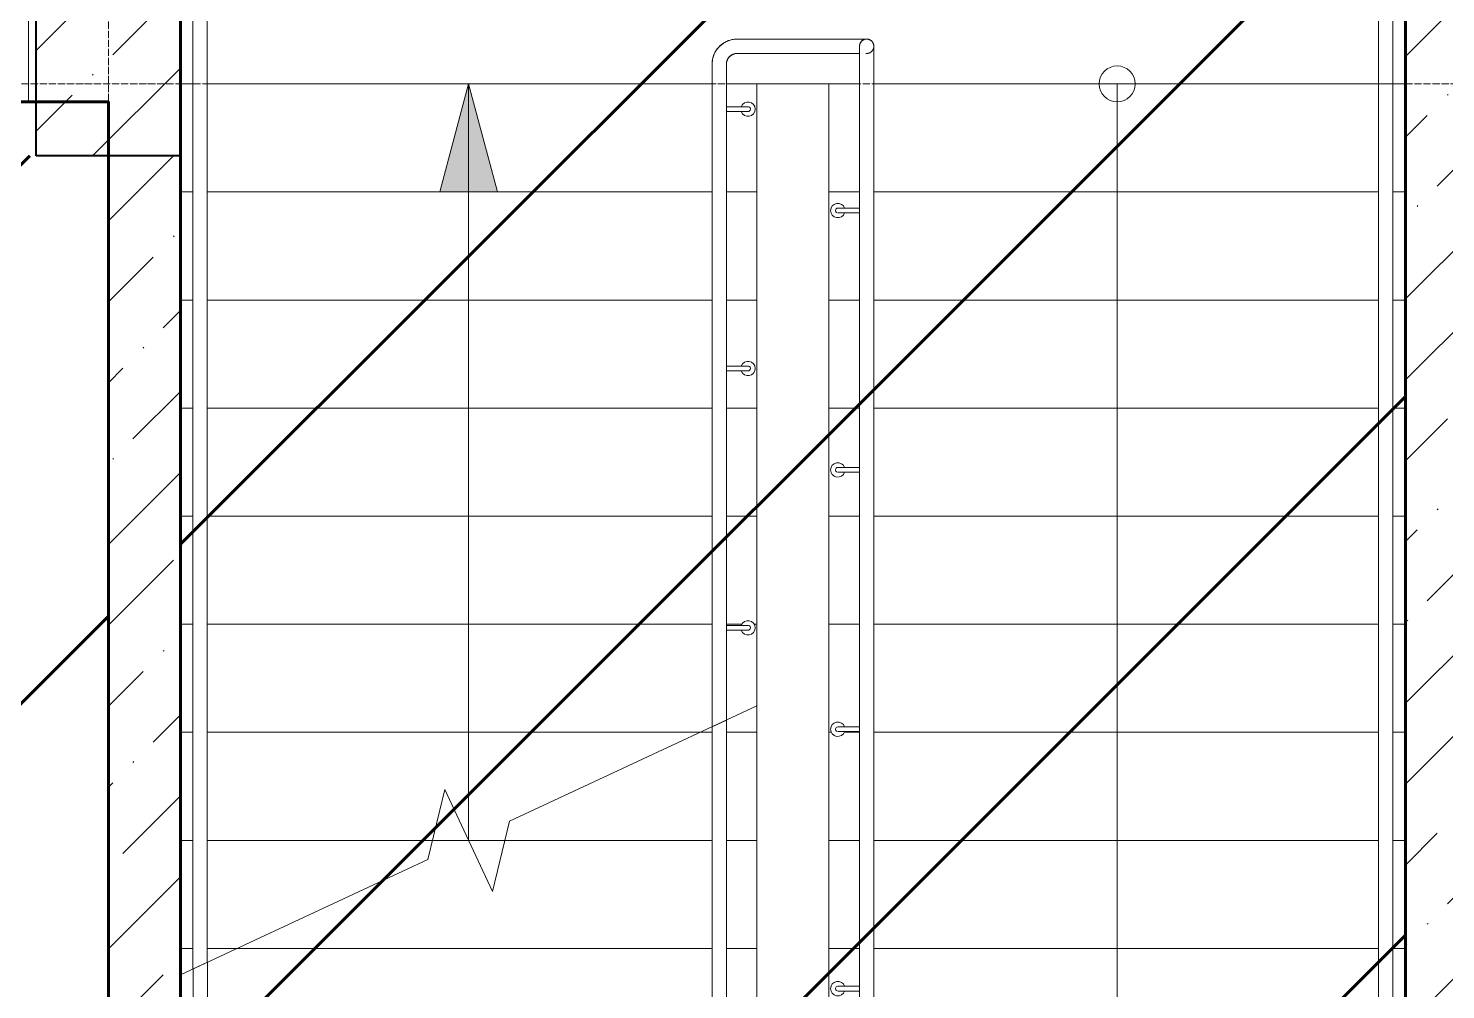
# Model space of a CAD drawing. Header units: millimetres. Extents: x -56773 to 323062, y -262288 to 76460.
# Drawn here: x 8587 to 12521, y -243423 to -240754 of the extents above; entities that cross this region are included whole.
import ezdxf

# ---------------------------------------------------------------- set-up
doc = ezdxf.new("R2010")
doc.units = ezdxf.units.MM
doc.linetypes.add('ADSK_Линия сетки', pattern=[25, 20, -2.5, 0, -2.5])
for name, color, linetype, lineweight in [('1.1) Шлифовка потолка', 5, 'Continuous', 60), ('3.1 Штукатурка внешн стен', 5, 'Continuous', 60), ('Лестницы', 7, 'Continuous', 9), ('Несущие колонны', 7, 'Continuous', 18), ('Ограждение', 7, 'Continuous', 9), ('Оси', 7, 'Continuous', 9), ('Стены внутренние', 7, 'Continuous', 18), ('Стены наружные', 7, 'Continuous', 18), ('Стены несущие', 7, 'Continuous', 30), ('Стены штриховка', 7, 'Continuous', 9), ('Стрелки вверх', 7, 'Continuous', 18)]:
    doc.layers.add(name, color=color, linetype=linetype, lineweight=lineweight)
pattern_1 = [(45, (9.36, -250313.7), (84.1895, 308.696), [396.875, -79.375, 3.353, -76.022])]

# ---------------------------------------------------------------- blocks, each defined once
blk = doc.blocks.new('ADSK_КолоннаЖБ_Прямоугольная - 400x400 мм-1807143-Маркировочный 5-й')
at = {"layer": 'Несущие колонны', "lineweight": 40}
for p, q in [((-200, 200), (200, 200)), ((-200, -200), (-200, 200)), ((200, 200), (200, -200)), ((200, -200), (-200, -200))]:
    blk.add_line(p, q, dxfattribs=at)
blk = doc.blocks.new('Ограждение - D40 доп поручень 700-3269548-Маркировочный 5-й')
at = {"layer": 'Ограждение'}
for p, q in [((-26.7, 6.7), (-60, 6.7)), ((-60, -6.7), (-26.7, -6.7)), ((-26.7, -6.7), (-20, -6.7))]:
    blk.add_line(p, q, dxfattribs=at)
at = {"layer": 'Ограждение', "flags": 128}
for points in [[(0, 6.7), (0, 6.7), (-0.1, 6.7), (-0.2, 6.7), (-0.3, 6.7), (-0.5, 6.7), (-0.8, 6.7), (-1, 6.7), (-1.4, 6.7), (-1.7, 6.7), (-2.1, 6.7), (-2.5, 6.7), (-3, 6.7), (-3.5, 6.7), (-4.1, 6.7), (-4.7, 6.7), (-5.3, 6.7), (-5.9, 6.7), (-6.6, 6.7), (-7.3, 6.7), (-8.1, 6.7), (-8.9, 6.7), (-9.7, 6.7), (-10.5, 6.7), (-11.4, 6.7), (-12.3, 6.7), (-13.2, 6.7), (-14.1, 6.7), (-15, 6.7), (-16, 6.7), (-17, 6.7), (-18, 6.7), (-19, 6.7), (-20, 6.7), (-21.1, 6.7), (-22.1, 6.7), (-23.2, 6.7), (-24.2, 6.7), (-25.3, 6.7), (-26.4, 6.7), (-26.7, 6.7)], [(-26.7, -6.7), (-25.6, -6.7), (-24.5, -6.7), (-23.5, -6.7), (-22.4, -6.7), (-21.4, -6.7), (-20.3, -6.7), (-19.3, -6.7), (-18.3, -6.7), (-17.3, -6.7), (-16.3, -6.7), (-15.3, -6.7), (-14.4, -6.7), (-13.4, -6.7), (-12.5, -6.7), (-11.6, -6.7), (-10.7, -6.7), (-9.9, -6.7), (-9.1, -6.7), (-8.3, -6.7), (-7.5, -6.7), (-6.8, -6.7), (-6.1, -6.7), (-5.5, -6.7), (-4.8, -6.7), (-4.2, -6.7), (-3.7, -6.7), (-3.1, -6.7), (-2.7, -6.7), (-2.2, -6.7), (-1.8, -6.7), (-1.4, -6.7), (-1.1, -6.7), (-0.8, -6.7), (-0.6, -6.7), (-0.4, -6.7), (-0.2, -6.7), (-0.1, -6.7), (0, -6.7), (0, -6.7)]]:
    blk.add_lwpolyline(points, dxfattribs=at)
at = {"layer": 'Ограждение'}
for radius, start, end in [(20, 360, 160.3657), (6.67, 90, 105), (6.67, 285, 90), (20, 199.6343, 360)]:
    blk.add_arc((0, 0), radius, start, end, dxfattribs=at)
blk = doc.blocks.new('Ограждение - D40 доп поручень 700-3269550-Маркировочный 5-й')
at = {"layer": 'Ограждение'}
for p, q in [((-26.7, 6.7), (-60, 6.7)), ((-60, -6.7), (-26.7, -6.7)), ((-26.7, -6.7), (-20, -6.7))]:
    blk.add_line(p, q, dxfattribs=at)
at = {"layer": 'Ограждение', "flags": 128}
for points in [[(0, 6.7), (0, 6.7), (-0.1, 6.7), (-0.2, 6.7), (-0.3, 6.7), (-0.5, 6.7), (-0.8, 6.7), (-1, 6.7), (-1.4, 6.7), (-1.7, 6.7), (-2.1, 6.7), (-2.5, 6.7), (-3, 6.7), (-3.5, 6.7), (-4.1, 6.7), (-4.7, 6.7), (-5.3, 6.7), (-5.9, 6.7), (-6.6, 6.7), (-7.3, 6.7), (-8.1, 6.7), (-8.9, 6.7), (-9.7, 6.7), (-10.5, 6.7), (-11.4, 6.7), (-12.3, 6.7), (-13.2, 6.7), (-14.1, 6.7), (-15, 6.7), (-16, 6.7), (-17, 6.7), (-18, 6.7), (-19, 6.7), (-20, 6.7), (-21.1, 6.7), (-22.1, 6.7), (-23.2, 6.7), (-24.2, 6.7), (-25.3, 6.7), (-26.4, 6.7), (-26.7, 6.7)], [(-26.7, -6.7), (-25.6, -6.7), (-24.5, -6.7), (-23.5, -6.7), (-22.4, -6.7), (-21.4, -6.7), (-20.3, -6.7), (-19.3, -6.7), (-18.3, -6.7), (-17.3, -6.7), (-16.3, -6.7), (-15.3, -6.7), (-14.4, -6.7), (-13.4, -6.7), (-12.5, -6.7), (-11.6, -6.7), (-10.7, -6.7), (-9.9, -6.7), (-9.1, -6.7), (-8.3, -6.7), (-7.5, -6.7), (-6.8, -6.7), (-6.1, -6.7), (-5.5, -6.7), (-4.8, -6.7), (-4.2, -6.7), (-3.7, -6.7), (-3.1, -6.7), (-2.7, -6.7), (-2.2, -6.7), (-1.8, -6.7), (-1.4, -6.7), (-1.1, -6.7), (-0.8, -6.7), (-0.6, -6.7), (-0.4, -6.7), (-0.2, -6.7), (-0.1, -6.7), (0, -6.7), (0, -6.7)]]:
    blk.add_lwpolyline(points, dxfattribs=at)
at = {"layer": 'Ограждение'}
for radius, start, end in [(20, 360, 160.3657), (6.67, 90, 105), (6.67, 285, 90), (20, 199.6343, 360)]:
    blk.add_arc((0, 0), radius, start, end, dxfattribs=at)
blk = doc.blocks.new('Ограждение - D40 доп поручень 700-3269552-Маркировочный 5-й')
at = {"layer": 'Ограждение'}
for p, q in [((-26.7, 6.7), (-60, 6.7)), ((-60, -6.7), (-26.7, -6.7)), ((-26.7, -6.7), (-20, -6.7))]:
    blk.add_line(p, q, dxfattribs=at)
at = {"layer": 'Ограждение', "flags": 128}
for points in [[(0, 6.7), (0, 6.7), (-0.1, 6.7), (-0.2, 6.7), (-0.3, 6.7), (-0.5, 6.7), (-0.8, 6.7), (-1, 6.7), (-1.4, 6.7), (-1.7, 6.7), (-2.1, 6.7), (-2.5, 6.7), (-3, 6.7), (-3.5, 6.7), (-4.1, 6.7), (-4.7, 6.7), (-5.3, 6.7), (-5.9, 6.7), (-6.6, 6.7), (-7.3, 6.7), (-8.1, 6.7), (-8.9, 6.7), (-9.7, 6.7), (-10.5, 6.7), (-11.4, 6.7), (-12.3, 6.7), (-13.2, 6.7), (-14.1, 6.7), (-15, 6.7), (-16, 6.7), (-17, 6.7), (-18, 6.7), (-19, 6.7), (-20, 6.7), (-21.1, 6.7), (-22.1, 6.7), (-23.2, 6.7), (-24.2, 6.7), (-25.3, 6.7), (-26.4, 6.7), (-26.7, 6.7)], [(-26.7, -6.7), (-25.6, -6.7), (-24.5, -6.7), (-23.5, -6.7), (-22.4, -6.7), (-21.4, -6.7), (-20.3, -6.7), (-19.3, -6.7), (-18.3, -6.7), (-17.3, -6.7), (-16.3, -6.7), (-15.3, -6.7), (-14.4, -6.7), (-13.4, -6.7), (-12.5, -6.7), (-11.6, -6.7), (-10.7, -6.7), (-9.9, -6.7), (-9.1, -6.7), (-8.3, -6.7), (-7.5, -6.7), (-6.8, -6.7), (-6.1, -6.7), (-5.5, -6.7), (-4.8, -6.7), (-4.2, -6.7), (-3.7, -6.7), (-3.1, -6.7), (-2.7, -6.7), (-2.2, -6.7), (-1.8, -6.7), (-1.4, -6.7), (-1.1, -6.7), (-0.8, -6.7), (-0.6, -6.7), (-0.4, -6.7), (-0.2, -6.7), (-0.1, -6.7), (0, -6.7), (0, -6.7)]]:
    blk.add_lwpolyline(points, dxfattribs=at)
at = {"layer": 'Ограждение'}
for radius, start, end in [(20, 360, 160.3657), (6.67, 90, 105), (6.67, 285, 90), (20, 199.6343, 360)]:
    blk.add_arc((0, 0), radius, start, end, dxfattribs=at)
blk = doc.blocks.new('Ограждение - D40 доп поручень 700-3270650-Маркировочный 5-й')
at = {"layer": 'Ограждение'}
for p, q in [((-26.7, 6.7), (-60, 6.7)), ((-60, -6.7), (-26.7, -6.7)), ((-26.7, -6.7), (-20, -6.7))]:
    blk.add_line(p, q, dxfattribs=at)
at = {"layer": 'Ограждение', "flags": 128}
for points in [[(0, 6.7), (0, 6.7), (-0.1, 6.7), (-0.2, 6.7), (-0.3, 6.7), (-0.5, 6.7), (-0.8, 6.7), (-1, 6.7), (-1.4, 6.7), (-1.7, 6.7), (-2.1, 6.7), (-2.5, 6.7), (-3, 6.7), (-3.5, 6.7), (-4.1, 6.7), (-4.7, 6.7), (-5.3, 6.7), (-5.9, 6.7), (-6.6, 6.7), (-7.3, 6.7), (-8.1, 6.7), (-8.9, 6.7), (-9.7, 6.7), (-10.5, 6.7), (-11.4, 6.7), (-12.3, 6.7), (-13.2, 6.7), (-14.1, 6.7), (-15, 6.7), (-16, 6.7), (-17, 6.7), (-18, 6.7), (-19, 6.7), (-20, 6.7), (-21.1, 6.7), (-22.1, 6.7), (-23.2, 6.7), (-24.2, 6.7), (-25.3, 6.7), (-26.4, 6.7), (-26.7, 6.7)], [(-26.7, -6.7), (-25.6, -6.7), (-24.5, -6.7), (-23.5, -6.7), (-22.4, -6.7), (-21.4, -6.7), (-20.3, -6.7), (-19.3, -6.7), (-18.3, -6.7), (-17.3, -6.7), (-16.3, -6.7), (-15.3, -6.7), (-14.4, -6.7), (-13.4, -6.7), (-12.5, -6.7), (-11.6, -6.7), (-10.7, -6.7), (-9.9, -6.7), (-9.1, -6.7), (-8.3, -6.7), (-7.5, -6.7), (-6.8, -6.7), (-6.1, -6.7), (-5.5, -6.7), (-4.8, -6.7), (-4.2, -6.7), (-3.7, -6.7), (-3.1, -6.7), (-2.7, -6.7), (-2.2, -6.7), (-1.8, -6.7), (-1.4, -6.7), (-1.1, -6.7), (-0.8, -6.7), (-0.6, -6.7), (-0.4, -6.7), (-0.2, -6.7), (-0.1, -6.7), (0, -6.7), (0, -6.7)]]:
    blk.add_lwpolyline(points, dxfattribs=at)
at = {"layer": 'Ограждение'}
for radius, start, end in [(20, 360, 160.3657), (6.67, 90, 105), (6.67, 285, 90), (20, 199.6343, 360)]:
    blk.add_arc((0, 0), radius, start, end, dxfattribs=at)
blk = doc.blocks.new('Ограждение - D40 доп поручень 700-3269639-Маркировочный 5-й')
at = {"layer": 'Ограждение'}
for p, q in [((-26.7, 6.7), (-60, 6.7)), ((-60, -6.7), (-26.7, -6.7)), ((-26.7, -6.7), (-20, -6.7))]:
    blk.add_line(p, q, dxfattribs=at)
at = {"layer": 'Ограждение', "flags": 128}
for points in [[(0, 6.7), (0, 6.7), (-0.1, 6.7), (-0.2, 6.7), (-0.3, 6.7), (-0.5, 6.7), (-0.8, 6.7), (-1, 6.7), (-1.4, 6.7), (-1.7, 6.7), (-2.1, 6.7), (-2.5, 6.7), (-3, 6.7), (-3.5, 6.7), (-4.1, 6.7), (-4.7, 6.7), (-5.3, 6.7), (-5.9, 6.7), (-6.6, 6.7), (-7.3, 6.7), (-8.1, 6.7), (-8.9, 6.7), (-9.7, 6.7), (-10.5, 6.7), (-11.4, 6.7), (-12.3, 6.7), (-13.2, 6.7), (-14.1, 6.7), (-15, 6.7), (-16, 6.7), (-17, 6.7), (-18, 6.7), (-19, 6.7), (-20, 6.7), (-21.1, 6.7), (-22.1, 6.7), (-23.2, 6.7), (-24.2, 6.7), (-25.3, 6.7), (-26.4, 6.7), (-26.7, 6.7)], [(-26.7, -6.7), (-25.6, -6.7), (-24.5, -6.7), (-23.5, -6.7), (-22.4, -6.7), (-21.4, -6.7), (-20.3, -6.7), (-19.3, -6.7), (-18.3, -6.7), (-17.3, -6.7), (-16.3, -6.7), (-15.3, -6.7), (-14.4, -6.7), (-13.4, -6.7), (-12.5, -6.7), (-11.6, -6.7), (-10.7, -6.7), (-9.9, -6.7), (-9.1, -6.7), (-8.3, -6.7), (-7.5, -6.7), (-6.8, -6.7), (-6.1, -6.7), (-5.5, -6.7), (-4.8, -6.7), (-4.2, -6.7), (-3.7, -6.7), (-3.1, -6.7), (-2.7, -6.7), (-2.2, -6.7), (-1.8, -6.7), (-1.4, -6.7), (-1.1, -6.7), (-0.8, -6.7), (-0.6, -6.7), (-0.4, -6.7), (-0.2, -6.7), (-0.1, -6.7), (0, -6.7), (0, -6.7)]]:
    blk.add_lwpolyline(points, dxfattribs=at)
at = {"layer": 'Ограждение'}
for radius, start, end in [(20, 360, 160.3657), (6.67, 90, 105), (6.67, 285, 90), (20, 199.6343, 360)]:
    blk.add_arc((0, 0), radius, start, end, dxfattribs=at)
blk = doc.blocks.new('Ограждение - D40 доп поручень 700-3269556-Маркировочный 5-й')
at = {"layer": 'Ограждение'}
for p, q in [((-26.7, 6.7), (-60, 6.7)), ((-60, -6.7), (-26.7, -6.7)), ((-26.7, -6.7), (-20, -6.7))]:
    blk.add_line(p, q, dxfattribs=at)
at = {"layer": 'Ограждение', "flags": 128}
for points in [[(0, 6.7), (0, 6.7), (-0.1, 6.7), (-0.2, 6.7), (-0.3, 6.7), (-0.5, 6.7), (-0.8, 6.7), (-1, 6.7), (-1.4, 6.7), (-1.7, 6.7), (-2.1, 6.7), (-2.5, 6.7), (-3, 6.7), (-3.5, 6.7), (-4.1, 6.7), (-4.7, 6.7), (-5.3, 6.7), (-5.9, 6.7), (-6.6, 6.7), (-7.3, 6.7), (-8.1, 6.7), (-8.9, 6.7), (-9.7, 6.7), (-10.5, 6.7), (-11.4, 6.7), (-12.3, 6.7), (-13.2, 6.7), (-14.1, 6.7), (-15, 6.7), (-16, 6.7), (-17, 6.7), (-18, 6.7), (-19, 6.7), (-20, 6.7), (-21.1, 6.7), (-22.1, 6.7), (-23.2, 6.7), (-24.2, 6.7), (-25.3, 6.7), (-26.4, 6.7), (-26.7, 6.7)], [(-26.7, -6.7), (-25.6, -6.7), (-24.5, -6.7), (-23.5, -6.7), (-22.4, -6.7), (-21.4, -6.7), (-20.3, -6.7), (-19.3, -6.7), (-18.3, -6.7), (-17.3, -6.7), (-16.3, -6.7), (-15.3, -6.7), (-14.4, -6.7), (-13.4, -6.7), (-12.5, -6.7), (-11.6, -6.7), (-10.7, -6.7), (-9.9, -6.7), (-9.1, -6.7), (-8.3, -6.7), (-7.5, -6.7), (-6.8, -6.7), (-6.1, -6.7), (-5.5, -6.7), (-4.8, -6.7), (-4.2, -6.7), (-3.7, -6.7), (-3.1, -6.7), (-2.7, -6.7), (-2.2, -6.7), (-1.8, -6.7), (-1.4, -6.7), (-1.1, -6.7), (-0.8, -6.7), (-0.6, -6.7), (-0.4, -6.7), (-0.2, -6.7), (-0.1, -6.7), (0, -6.7), (0, -6.7)]]:
    blk.add_lwpolyline(points, dxfattribs=at)
at = {"layer": 'Ограждение'}
for radius, start, end in [(20, 360, 160.3657), (6.67, 90, 105), (6.67, 285, 90), (20, 199.6343, 360)]:
    blk.add_arc((0, 0), radius, start, end, dxfattribs=at)
blk = doc.blocks.new('Ограждение - D40 доп поручень 700-3269558-Маркировочный 5-й')
at = {"layer": 'Ограждение'}
for p, q in [((-26.7, 6.7), (-60, 6.7)), ((-60, -6.7), (-26.7, -6.7)), ((-26.7, -6.7), (-20, -6.7))]:
    blk.add_line(p, q, dxfattribs=at)
at = {"layer": 'Ограждение', "flags": 128}
for points in [[(0, 6.7), (0, 6.7), (-0.1, 6.7), (-0.2, 6.7), (-0.3, 6.7), (-0.5, 6.7), (-0.8, 6.7), (-1, 6.7), (-1.4, 6.7), (-1.7, 6.7), (-2.1, 6.7), (-2.5, 6.7), (-3, 6.7), (-3.5, 6.7), (-4.1, 6.7), (-4.7, 6.7), (-5.3, 6.7), (-5.9, 6.7), (-6.6, 6.7), (-7.3, 6.7), (-8.1, 6.7), (-8.9, 6.7), (-9.7, 6.7), (-10.5, 6.7), (-11.4, 6.7), (-12.3, 6.7), (-13.2, 6.7), (-14.1, 6.7), (-15, 6.7), (-16, 6.7), (-17, 6.7), (-18, 6.7), (-19, 6.7), (-20, 6.7), (-21.1, 6.7), (-22.1, 6.7), (-23.2, 6.7), (-24.2, 6.7), (-25.3, 6.7), (-26.4, 6.7), (-26.7, 6.7)], [(-26.7, -6.7), (-25.6, -6.7), (-24.5, -6.7), (-23.5, -6.7), (-22.4, -6.7), (-21.4, -6.7), (-20.3, -6.7), (-19.3, -6.7), (-18.3, -6.7), (-17.3, -6.7), (-16.3, -6.7), (-15.3, -6.7), (-14.4, -6.7), (-13.4, -6.7), (-12.5, -6.7), (-11.6, -6.7), (-10.7, -6.7), (-9.9, -6.7), (-9.1, -6.7), (-8.3, -6.7), (-7.5, -6.7), (-6.8, -6.7), (-6.1, -6.7), (-5.5, -6.7), (-4.8, -6.7), (-4.2, -6.7), (-3.7, -6.7), (-3.1, -6.7), (-2.7, -6.7), (-2.2, -6.7), (-1.8, -6.7), (-1.4, -6.7), (-1.1, -6.7), (-0.8, -6.7), (-0.6, -6.7), (-0.4, -6.7), (-0.2, -6.7), (-0.1, -6.7), (0, -6.7), (0, -6.7)]]:
    blk.add_lwpolyline(points, dxfattribs=at)
at = {"layer": 'Ограждение'}
for radius, start, end in [(20, 360, 160.3657), (6.67, 90, 105), (6.67, 285, 90), (20, 199.6343, 360)]:
    blk.add_arc((0, 0), radius, start, end, dxfattribs=at)
blk = doc.blocks.new('Ограждение - Ограждение-941311-Маркировочный 5-й')
at = {"extrusion": (0, 0, -1), "zscale": -1, "rotation": 180}
for name, p in [('Ограждение - D40 доп поручень 700-3269552-Маркировочный 5-й', (-10575.4, 9335)), ('Ограждение - D40 доп поручень 700-3269550-Маркировочный 5-й', (-10575.4, 8615)), ('Ограждение - D40 доп поручень 700-3269548-Маркировочный 5-й', (-10575.4, 7895))]:
    blk.add_blockref(name, p, dxfattribs=at)
at = {"extrusion": (0, 0, -1), "zscale": -1}
for name, p in [('Ограждение - D40 доп поручень 700-3270650-Маркировочный 5-й', (-10824.6, 9053.4)), ('Ограждение - D40 доп поручень 700-3269639-Маркировочный 5-й', (-10824.6, 8333.4)), ('Ограждение - D40 доп поручень 700-3269556-Маркировочный 5-й', (-10824.6, 7613.4)), ('Ограждение - D40 доп поручень 700-3269558-Маркировочный 5-й', (-10824.6, 6893.4))]:
    blk.add_blockref(name, p, dxfattribs=at)
blk = doc.blocks.new('Тип верхнего поручня - Верхний поручень_Внутренний_-3274271-Маркировочный 5-й')
at = {"layer": 'Ограждение'}
for p, q in [((10834.6, 9529.6), (10545.4, 9529.6)), ((10545.4, 9489.6), (10834.6, 9489.6)), ((10884.6, 9493), (10884.6, 5806.6)), ((10924.6, 5806.6), (10924.6, 9493)), ((10475.4, 9459.6), (10475.4, 9416.8)), ((10515.4, 9416.8), (10515.4, 9459.6)), ((10475.4, 9403.4), (10475.4, 7619.9)), ((10515.4, 7638.6), (10515.4, 9403.4))]:
    blk.add_line(p, q, dxfattribs=at)
at = {"layer": 'Ограждение', "flags": 128}
for points in [[(10545.4, 9529.6), (10542.6, 9529.5), (10539.8, 9529.3), (10537, 9529.1), (10534.2, 9528.7), (10531.5, 9528.2), (10528.8, 9527.6), (10526.1, 9526.8), (10523.4, 9526), (10520.7, 9525.1), (10518.1, 9524), (10515.6, 9522.9), (10513.1, 9521.7), (10510.6, 9520.3), (10508.2, 9518.9), (10505.9, 9517.3), (10503.6, 9515.7), (10501.4, 9514), (10499.2, 9512.2), (10497.2, 9510.3), (10495.2, 9508.3), (10493.3, 9506.3), (10491.4, 9504.2), (10489.7, 9502), (10488.1, 9499.7), (10486.5, 9497.4), (10485, 9495), (10483.7, 9492.6), (10482.4, 9490.1), (10481.2, 9487.5), (10480.2, 9484.9), (10479.2, 9482.3), (10478.3, 9479.6), (10477.6, 9476.9), (10476.9, 9474.2), (10476.4, 9471.5), (10476, 9468.7), (10475.7, 9465.9), (10475.5, 9463.1), (10475.4, 9460.3), (10475.4, 9459.6)], [(10834.6, 9529.6), (10837.4, 9529.6), (10840.2, 9529.6), (10843, 9529.6), (10845.8, 9529.6), (10848.5, 9529.6), (10851.2, 9529.6), (10853.9, 9529.6), (10856.6, 9529.6), (10859.3, 9529.6), (10861.9, 9529.6), (10864.4, 9529.6), (10866.9, 9529.6), (10869.4, 9529.6), (10871.8, 9529.6), (10874.1, 9529.6), (10876.4, 9529.6), (10878.6, 9529.6), (10880.8, 9529.6), (10882.8, 9529.6), (10884.8, 9529.6), (10886.7, 9529.6), (10888.6, 9529.6), (10890.3, 9529.6), (10891.9, 9529.6), (10893.5, 9529.6), (10895, 9529.6), (10896.3, 9529.6), (10897.6, 9529.6), (10898.8, 9529.6), (10899.8, 9529.6), (10900.8, 9529.6), (10901.7, 9529.6), (10902.4, 9529.6), (10903.1, 9529.6), (10903.6, 9529.6), (10904, 9529.6), (10904.3, 9529.6), (10904.5, 9529.6), (10904.6, 9529.6), (10904.6, 9529.6)], [(10904.6, 9529.6), (10905.4, 9529.6), (10906.2, 9529.5), (10907, 9529.4), (10907.8, 9529.3), (10908.6, 9529.2), (10909.4, 9529), (10910.1, 9528.8), (10910.9, 9528.6), (10911.6, 9528.3), (10912.4, 9528), (10913.1, 9527.7), (10913.8, 9527.3), (10914.5, 9526.9), (10915.2, 9526.5), (10915.9, 9526.1), (10916.5, 9525.6), (10917.2, 9525.1), (10917.8, 9524.6), (10918.4, 9524.1), (10918.9, 9523.5), (10919.5, 9522.9), (10920, 9522.3), (10920.5, 9521.7), (10921, 9521), (10921.4, 9520.4), (10921.8, 9519.7), (10922.2, 9519), (10922.6, 9518.3), (10922.9, 9517.6), (10923.2, 9516.8), (10923.5, 9516.1), (10923.8, 9515.3), (10924, 9514.5), (10924.2, 9513.8), (10924.3, 9513), (10924.4, 9512.2), (10924.5, 9511.4), (10924.6, 9510.6), (10924.6, 9509.8), (10924.6, 9509), (10924.6, 9508.2), (10924.5, 9507.4), (10924.4, 9506.6), (10924.2, 9505.8), (10924.1, 9505), (10923.9, 9504.2), (10923.7, 9503.5), (10923.4, 9502.7), (10923.1, 9502), (10922.8, 9501.2), (10922.4, 9500.5), (10922.1, 9499.8), (10921.7, 9499.1), (10921.2, 9498.5), (10920.8, 9497.8), (10920.3, 9497.2), (10919.8, 9496.5), (10919.2, 9495.9), (10918.7, 9495.4), (10918.1, 9494.8), (10917.5, 9494.3), (10916.9, 9493.8), (10916.2, 9493.3), (10915.6, 9492.9), (10914.9, 9492.4), (10914.2, 9492), (10913.5, 9491.7), (10912.8, 9491.3), (10912, 9491), (10911.3, 9490.7), (10910.5, 9490.5), (10909.8, 9490.2), (10909, 9490.1), (10908.2, 9489.9), (10907.4, 9489.8), (10906.6, 9489.7), (10905.8, 9489.6), (10905, 9489.6)], [(10515.4, 9459.6), (10515.4, 9460.8), (10515.5, 9462), (10515.6, 9463.2), (10515.8, 9464.3), (10516, 9465.5), (10516.3, 9466.7), (10516.6, 9467.9), (10516.9, 9469), (10517.3, 9470.1), (10517.8, 9471.3), (10518.3, 9472.3), (10518.8, 9473.4), (10519.4, 9474.5), (10520, 9475.5), (10520.6, 9476.5), (10521.3, 9477.5), (10522.1, 9478.4), (10522.8, 9479.4), (10523.7, 9480.2), (10524.5, 9481.1), (10525.4, 9481.9), (10526.3, 9482.7), (10527.2, 9483.4), (10528.2, 9484.1), (10529.2, 9484.8), (10530.2, 9485.4), (10531.3, 9486), (10532.3, 9486.6), (10533.4, 9487.1), (10534.5, 9487.5), (10535.7, 9487.9), (10536.8, 9488.3), (10538, 9488.6), (10539.1, 9488.9), (10540.3, 9489.1), (10541.5, 9489.3), (10542.7, 9489.4), (10543.9, 9489.5), (10545.1, 9489.6), (10545.4, 9489.6)], [(10884.6, 9489.6), (10883.4, 9489.6), (10881.3, 9489.6), (10879.2, 9489.6), (10877, 9489.6), (10874.7, 9489.6), (10872.4, 9489.6), (10870, 9489.6), (10867.6, 9489.6), (10865.1, 9489.6), (10862.6, 9489.6), (10860, 9489.6), (10857.3, 9489.6), (10854.7, 9489.6), (10852, 9489.6), (10849.2, 9489.6), (10846.5, 9489.6), (10843.7, 9489.6), (10840.9, 9489.6), (10838.2, 9489.6), (10835.4, 9489.6), (10834.6, 9489.6)], [(10884.6, 9509.6), (10884.6, 9509.5), (10884.6, 9509.5), (10884.6, 9509.4), (10884.6, 9509.2), (10884.6, 9509), (10884.6, 9508.7), (10884.6, 9508.4), (10884.6, 9508), (10884.6, 9507.6), (10884.6, 9507.2), (10884.6, 9506.7), (10884.6, 9506.2), (10884.6, 9505.6), (10884.6, 9505), (10884.6, 9504.3), (10884.6, 9503.6), (10884.6, 9502.9), (10884.6, 9502.1), (10884.6, 9501.3), (10884.6, 9500.5), (10884.6, 9499.6), (10884.6, 9498.7), (10884.6, 9497.7), (10884.6, 9496.8), (10884.6, 9495.8), (10884.6, 9494.8), (10884.6, 9493.7), (10884.6, 9493)], [(10904.5, 9489.6), (10904.4, 9489.6), (10904.1, 9489.6), (10903.7, 9489.6), (10903.2, 9489.6), (10902.6, 9489.6), (10901.9, 9489.6)], [(10924.6, 9493), (10924.6, 9494), (10924.6, 9495.1), (10924.6, 9496.1), (10924.6, 9497.1), (10924.6, 9498), (10924.6, 9499), (10924.6, 9499.9), (10924.6, 9500.7), (10924.6, 9501.6), (10924.6, 9502.4), (10924.6, 9503.1), (10924.6, 9503.9), (10924.6, 9504.5), (10924.6, 9505.2), (10924.6, 9505.8), (10924.6, 9506.4), (10924.6, 9506.9), (10924.6, 9507.3), (10924.6, 9507.8), (10924.6, 9508.2), (10924.6, 9508.5), (10924.6, 9508.8), (10924.6, 9509), (10924.6, 9509.2), (10924.6, 9509.4), (10924.6, 9509.5), (10924.6, 9509.6), (10924.6, 9509.6)], [(10475.4, 9416.8), (10475.4, 9415.6), (10475.4, 9414.4), (10475.4, 9413.2), (10475.4, 9412), (10475.4, 9410.8), (10475.4, 9409.6), (10475.4, 9408.5), (10475.4, 9407.3), (10475.4, 9406.2), (10475.4, 9405.1), (10475.4, 9404), (10475.4, 9403.4)], [(10515.4, 9403.4), (10515.4, 9404.4), (10515.4, 9405.5), (10515.4, 9406.7), (10515.4, 9407.8), (10515.4, 9409), (10515.4, 9410.1), (10515.4, 9411.3), (10515.4, 9412.5), (10515.4, 9413.7), (10515.4, 9414.9), (10515.4, 9416.1), (10515.4, 9416.8)]]:
    blk.add_lwpolyline(points, dxfattribs=at)
at = {"layer": 'Ограждение'}
for start, end in [(60.7937, 180), (140.6063, 159.9672), (90, 135), (40.6437, 90), (0, 60), (23.3099, 36.6713), (165, 189.3911), (180, 187.4211), (170, 173.356), (186.6424, 190), (350.6089, 15), (6.6424, 10), (350, 353.356), (352.5814, 0)]:
    blk.add_arc((10904.6, 9509.6), 20, start, end, dxfattribs=at)
blk = doc.blocks.new('Тип верхнего поручня - Верхний поручень_Внутренний_-V29-Маркировочный 5-й')
at = {"layer": 'Ограждение'}
for p, q in [((10545.4, 9529.6), (10854.6, 9529.6)), ((10854.6, 9529.6), (10904.6, 9529.6)), ((10545.4, 9489.6), (10854.6, 9489.6)), ((10884.6, 9489.6), (10884.6, 9481.9)), ((10884.6, 9481.9), (10884.6, 5815.5)), ((10924.6, 9509.6), (10924.6, 9481.9)), ((10924.6, 9481.9), (10924.6, 5815.5)), ((10475.4, 9416.8), (10475.4, 9459.6)), ((10515.4, 9416.8), (10515.4, 9459.6)), ((10475.4, 9394.4), (10475.4, 9416.8)), ((10515.4, 9394.4), (10515.4, 9416.8)), ((10475.4, 7619.9), (10475.4, 9394.4)), ((10515.4, 7638.6), (10515.4, 9394.4))]:
    blk.add_line(p, q, dxfattribs=at)
for radius in [70, 30]:
    blk.add_arc((10545.4, 9459.6), radius, 90, 180, dxfattribs=at)
blk = doc.blocks.new('Тип перил - Перила_Внутренний_-3274415-Маркировочный 5-й')
at = {"layer": 'Ограждение'}
for p, q in [((9034.6, 10900.4), (9034.6, 9416.8)), ((9074.6, 9416.8), (9074.6, 10900.4)), ((12325.4, 10900.4), (12325.4, 9405)), ((12365.4, 9405), (12365.4, 10900.4)), ((9034.6, 9403.4), (9034.6, 6948.1)), ((9074.6, 6966.7), (9074.6, 9403.4)), ((12325.4, 9405), (12325.4, 5505)), ((12365.4, 5505), (12365.4, 9405))]:
    blk.add_line(p, q, dxfattribs=at)
at = {"layer": 'Ограждение', "flags": 128}
for points in [[(9034.6, 9416.8), (9034.6, 9415.6), (9034.6, 9414.4), (9034.6, 9413.2), (9034.6, 9412), (9034.6, 9410.8), (9034.6, 9409.6), (9034.6, 9408.5), (9034.6, 9407.3), (9034.6, 9406.2), (9034.6, 9405.1), (9034.6, 9404), (9034.6, 9403.4)], [(9074.6, 9403.4), (9074.6, 9404.4), (9074.6, 9405.5), (9074.6, 9406.7), (9074.6, 9407.8), (9074.6, 9409), (9074.6, 9410.1), (9074.6, 9411.3), (9074.6, 9412.5), (9074.6, 9413.7), (9074.6, 9414.9), (9074.6, 9416.1), (9074.6, 9416.8)], [(12343.3, 9405), (12345.4, 9405), (12347.5, 9405)]]:
    blk.add_lwpolyline(points, dxfattribs=at)
blk = doc.blocks.new('Тип перил - Перила_Внутренний_-V30-Маркировочный 5-й')
at = {"layer": 'Ограждение'}
for p, q in [((9034.6, 9416.8), (9034.6, 10900.4)), ((9074.6, 9416.8), (9074.6, 10900.4)), ((12325.4, 10900.4), (12325.4, 9405)), ((12365.4, 10900.4), (12365.4, 9405)), ((9034.6, 9394.4), (9034.6, 9416.8)), ((9074.6, 9394.4), (9074.6, 9416.8)), ((12365.4, 9405), (12325.4, 9405)), ((12325.4, 9405), (12325.4, 5505)), ((12365.4, 9405), (12365.4, 5505)), ((9034.6, 6948.1), (9034.6, 9394.4)), ((9074.6, 6966.7), (9074.6, 9394.4))]:
    blk.add_line(p, q, dxfattribs=at)
blk = doc.blocks.new('Тип перил - Перила_Внутренний_-V37-Маркировочный 5-й')
at = {"layer": 'Ограждение'}
for p, q in [((9075, 6966.9), (9035, 6948.2)), ((9075, 5505), (9075, 6966.9)), ((9035, 5505), (9035, 6948.2)), ((9035, 5505), (9075, 5505))]:
    blk.add_line(p, q, dxfattribs=at)
blk = doc.blocks.new('Тип верхнего поручня - Верхний поручень_Внутренний_-V39-Маркировочный 5-й')
at = {"layer": 'Ограждение'}
for p, q in [((10515.4, 7638.6), (10475.4, 7619.9)), ((10515.4, 5816.2), (10515.4, 7638.6)), ((10475.4, 5816.2), (10475.4, 7619.9)), ((10475.4, 5792.1), (10475.4, 5816.2)), ((10475.4, 5625), (10475.4, 5792.1)), ((10515.4, 5792.1), (10515.4, 5816.2)), ((10515.4, 5625), (10515.4, 5792.1)), ((10475.4, 5625), (10515.4, 5625))]:
    blk.add_line(p, q, dxfattribs=at)

msp = doc.modelspace()

# ---------------------------------------------------------------- hatches: boundary and pattern name
at = {"layer": '1.1) Шлифовка потолка', "transparency": 33554687}
h = msp.add_hatch(dxfattribs=at)
h.set_pattern_fill('ANSI31', color=5, scale=333)
h.paths.add_polyline_path([(9009.3615, -247508.7359), (12409.3615, -247508.7359), (12409.3615, -239308.7359), (9009.3615, -239308.7359)])
h = msp.add_hatch(dxfattribs=at)
h.set_pattern_fill('ANSI31', color=5, scale=333)
h.paths.add_polyline_path([(8809.3615, -241108.7359), (8336.8615, -241108.7359), (8336.8615, -240958.7359), (3009.3615, -240958.7359), (3009.3615, -241108.7359), (2609.3615, -241108.7359), (434.3615, -240958.7359), (-2990.6385, -240958.7359), (-2990.6385, -241108.7359), (-3106.341, -246708.7359), (-2990.6385, -246708.7359), (6459.3615, -248368.7359), (8609.3615, -248368.7359), (8609.3615, -244208.7359), (8809.3615, -244208.7359)])
h.paths.add_polyline_path([(3009.3615, -246708.7359), (3009.3615, -247108.7359), (2609.3615, -247108.7359), (2609.3615, -246708.7359)], flags=16)
h.paths.add_polyline_path([(-1940.6385, -247358.7359), (-2940.6385, -247358.7359), (-2940.6385, -247058.7359), (-1940.6385, -247058.7359)], flags=16)
at = {"layer": 'Несущие колонны', "lineweight": 9}
h = msp.add_hatch(dxfattribs=at)
h.set_pattern_fill('FP_1', color=256, style=0, pattern_type=2)
h.set_pattern_definition([(45, (9.36, -250313.7), (-224.5064, 224.5064), []), (45, (233.87, -250313.7), (-224.5064, 224.5064), [396.875, -79.375, 3.353, -76.022])])
h.paths.add_polyline_path([(8609.3615, -241108.7359), (9009.3615, -241108.7359), (9009.3615, -240708.7359), (8609.3615, -240708.7359), (8609.3615, -240854.1935)])
at = {"layer": 'Стены наружные', "lineweight": 9}
h = msp.add_hatch(dxfattribs=at)
h.set_pattern_fill('FP_2', color=256, style=0, pattern_type=2)
h.set_pattern_definition(pattern_1)
h.paths.add_polyline_path([(9009.3615, -247708.7359), (9009.3615, -247108.7359), (8809.3615, -247108.7359), (8809.3615, -247708.7359), (8929.3615, -247708.7359)])
h.paths.add_polyline_path([(8809.3615, -246708.7359), (9009.3615, -246708.7359), (9009.3615, -241108.7359), (8809.3615, -241108.7359), (8809.3615, -245947.2003)])
h.paths.add_polyline_path([(9009.3615, -240708.7359), (9009.3615, -239308.7359), (8809.3615, -239308.7359), (8809.3615, -240708.7359)])
h = msp.add_hatch(dxfattribs=at)
h.set_pattern_fill('FP_2', color=256, style=0, pattern_type=2)
h.set_pattern_definition(pattern_1)
h.paths.add_polyline_path([(12409.3615, -247508.7359), (12609.3615, -247508.7359), (12609.3615, -239308.7359), (12409.3615, -239308.7359), (12409.3615, -247220.452)])
at = {"layer": 'Стрелки вверх'}
msp.add_hatch(color=256, dxfattribs=at).paths.add_polyline_path([(9889.7463, -241208.7359), (9809.3615, -240908.7359), (9728.9767, -241208.7359)])

# ---------------------------------------------------------------- linework, layer by layer
at = {"layer": '1.1) Шлифовка потолка'}
msp.add_lwpolyline([(9009.3615, -247508.7359), (12409.3615, -247508.7359), (12409.3615, -239308.7359), (9009.3615, -239308.7359)], close=True, dxfattribs=at)
at = {"layer": '3.1 Штукатурка внешн стен'}
msp.add_lwpolyline([(-3140.6385, -257258.7359), (-3140.6385, -240958.7359), (8809.3615, -240958.7359), (8809.3615, -247708.7359), (12609.3615, -247708.7359), (12609.3615, -247483.7359)], dxfattribs=at)
at = {"layer": 'Лестницы'}
for p, q in [((9009.3615, -240908.7359), (9044.3401, -240908.7359)), ((9009.3615, -240908.7359), (9044.3401, -240908.7359)), ((9083.5829, -240908.7359), (10485.1401, -240908.7359)), ((9083.5829, -240908.7359), (10485.1401, -240908.7359)), ((10524.3829, -240908.7359), (10609.3615, -240908.7359)), ((10524.3829, -240908.7359), (10609.3615, -240908.7359)), ((10609.3615, -240908.7359), (10809.3615, -240908.7359)), ((10609.3615, -241208.7359), (10609.3615, -240908.7359)), ((10893.9615, -240908.7359), (10809.3615, -240908.7359)), ((10809.3615, -240908.7359), (10809.3615, -241208.7359)), ((10893.9615, -240908.7359), (10809.3615, -240908.7359)), ((12334.7615, -240908.7359), (10933.9615, -240908.7359)), ((12334.7615, -240908.7359), (10933.9615, -240908.7359)), ((12409.3615, -240908.7359), (12374.7615, -240908.7359)), ((12409.3615, -240908.7359), (12374.7615, -240908.7359)), ((9009.3615, -241208.7359), (9043.9615, -241208.7359)), ((9009.3615, -241208.7359), (9043.9615, -241208.7359)), ((9083.9615, -241208.7359), (10484.7615, -241208.7359)), ((9083.9615, -241208.7359), (10484.7615, -241208.7359)), ((10524.7615, -241208.7359), (10609.3615, -241208.7359)), ((10524.7615, -241208.7359), (10609.3615, -241208.7359)), ((10609.3615, -241508.7359), (10609.3615, -241208.7359)), ((10809.3615, -241208.7359), (10809.3615, -241508.7359)), ((10893.9615, -241208.7359), (10809.3615, -241208.7359)), ((10893.9615, -241208.7359), (10809.3615, -241208.7359)), ((12334.7615, -241208.7359), (10933.9615, -241208.7359)), ((12334.7615, -241208.7359), (10933.9615, -241208.7359)), ((12409.3615, -241208.7359), (12374.7615, -241208.7359)), ((12409.3615, -241208.7359), (12374.7615, -241208.7359)), ((9009.3615, -241508.7359), (9043.9615, -241508.7359)), ((9009.3615, -241508.7359), (9043.9615, -241508.7359)), ((9083.9615, -241508.7359), (10484.7615, -241508.7359)), ((9083.9615, -241508.7359), (10484.7615, -241508.7359)), ((10524.7615, -241508.7359), (10609.3615, -241508.7359)), ((10524.7615, -241508.7359), (10609.3615, -241508.7359)), ((10609.3615, -241808.7359), (10609.3615, -241508.7359)), ((10809.3615, -241508.7359), (10809.3615, -241808.7359)), ((10893.9615, -241508.7359), (10809.3615, -241508.7359)), ((10893.9615, -241508.7359), (10809.3615, -241508.7359)), ((12334.7615, -241508.7359), (10933.9615, -241508.7359)), ((12334.7615, -241508.7359), (10933.9615, -241508.7359)), ((12409.3615, -241508.7359), (12374.7615, -241508.7359)), ((12409.3615, -241508.7359), (12374.7615, -241508.7359)), ((9009.3615, -241808.7359), (9043.9615, -241808.7359)), ((9009.3615, -241808.7359), (9043.9615, -241808.7359)), ((9083.9615, -241808.7359), (10484.7615, -241808.7359)), ((9083.9615, -241808.7359), (10484.7615, -241808.7359)), ((10524.7615, -241808.7359), (10609.3615, -241808.7359)), ((10524.7615, -241808.7359), (10609.3615, -241808.7359)), ((10609.3615, -242108.7359), (10609.3615, -241808.7359)), ((10809.3615, -241808.7359), (10809.3615, -242108.7359)), ((10893.9615, -241808.7359), (10809.3615, -241808.7359)), ((10893.9615, -241808.7359), (10809.3615, -241808.7359)), ((12334.7615, -241808.7359), (10933.9615, -241808.7359)), ((12334.7615, -241808.7359), (10933.9615, -241808.7359)), ((12409.3615, -241808.7359), (12374.7615, -241808.7359)), ((12409.3615, -241808.7359), (12374.7615, -241808.7359)), ((9009.3615, -242108.7359), (9043.9615, -242108.7359)), ((9009.3615, -242108.7359), (9043.9615, -242108.7359)), ((9083.9615, -242108.7359), (10484.7615, -242108.7359)), ((9083.9615, -242108.7359), (10484.7615, -242108.7359)), ((10524.7615, -242108.7359), (10609.3615, -242108.7359)), ((10524.7615, -242108.7359), (10609.3615, -242108.7359)), ((10609.3615, -242408.7359), (10609.3615, -242108.7359)), ((10809.3615, -242108.7359), (10809.3615, -242408.7359)), ((10893.9615, -242108.7359), (10809.3615, -242108.7359)), ((10893.9615, -242108.7359), (10809.3615, -242108.7359)), ((12334.7615, -242108.7359), (10933.9615, -242108.7359)), ((12334.7615, -242108.7359), (10933.9615, -242108.7359)), ((12409.3615, -242108.7359), (12374.7615, -242108.7359)), ((12409.3615, -242108.7359), (12374.7615, -242108.7359)), ((9009.3615, -242408.7359), (9043.9615, -242408.7359)), ((9009.3615, -242408.7359), (9043.9615, -242408.7359)), ((9083.9615, -242408.7359), (10484.7615, -242408.7359)), ((9083.9615, -242408.7359), (10484.7615, -242408.7359)), ((10524.7615, -242408.7359), (10567.441, -242408.7359)), ((10524.7615, -242408.7359), (10567.441, -242408.7359)), ((10602.082, -242408.7359), (10609.3615, -242408.7359)), ((10602.082, -242408.7359), (10609.3615, -242408.7359)), ((10609.3615, -242635.6898), (10609.3615, -242408.7359)), ((10809.3615, -242408.7359), (10809.3615, -242708.7359)), ((10893.9615, -242408.7359), (10809.3615, -242408.7359)), ((10893.9615, -242408.7359), (10809.3615, -242408.7359)), ((12334.7615, -242408.7359), (10933.9615, -242408.7359)), ((12334.7615, -242408.7359), (10933.9615, -242408.7359)), ((12409.3615, -242408.7359), (12374.7615, -242408.7359)), ((12409.3615, -242408.7359), (12374.7615, -242408.7359)), ((10609.3615, -242635.6898), (9922.65, -242955.9086)), ((10609.3615, -242708.7359), (10609.3615, -242635.6898)), ((9009.3615, -242708.7359), (9043.9615, -242708.7359)), ((9009.3615, -242708.7359), (9043.9615, -242708.7359)), ((9083.9615, -242708.7359), (10452.7136, -242708.7359)), ((9083.9615, -242708.7359), (10452.7136, -242708.7359)), ((10452.7136, -242708.7359), (10484.7615, -242708.7359)), ((10452.7136, -242708.7359), (10484.7615, -242708.7359)), ((10524.7615, -242708.7359), (10609.3615, -242708.7359)), ((10524.7615, -242708.7359), (10609.3615, -242708.7359)), ((10609.3615, -243008.7359), (10609.3615, -242708.7359)), ((10809.3615, -242708.7359), (10809.3615, -243008.7359)), ((10815.9783, -242708.7359), (10809.3615, -242708.7359)), ((10815.9783, -242708.7359), (10809.3615, -242708.7359)), ((10893.9615, -242708.7359), (10851.9448, -242708.7359)), ((10893.9615, -242708.7359), (10851.9448, -242708.7359)), ((12334.7615, -242708.7359), (10933.9615, -242708.7359)), ((12334.7615, -242708.7359), (10933.9615, -242708.7359)), ((12409.3615, -242708.7359), (12374.7615, -242708.7359)), ((12409.3615, -242708.7359), (12374.7615, -242708.7359)), ((9743.3274, -242867.1253), (9696.073, -243061.5632)), ((9875.3956, -243150.3465), (9743.3274, -242867.1253)), ((9922.65, -242955.9086), (9875.3956, -243150.3465)), ((9009.3615, -243008.7359), (9043.9615, -243008.7359)), ((9009.3615, -243008.7359), (9043.9615, -243008.7359)), ((9083.9615, -243008.7359), (9708.9117, -243008.7359)), ((9083.9615, -243008.7359), (9708.9117, -243008.7359)), ((9708.9117, -243008.7359), (9809.3615, -243008.7359)), ((9708.9117, -243008.7359), (9809.3615, -243008.7359)), ((9809.3615, -243008.7359), (9909.8113, -243008.7359)), ((9809.3615, -243008.7359), (9909.8113, -243008.7359)), ((9909.8113, -243008.7359), (10484.7615, -243008.7359)), ((9909.8113, -243008.7359), (10484.7615, -243008.7359)), ((10524.7615, -243008.7359), (10609.3615, -243008.7359)), ((10524.7615, -243008.7359), (10609.3615, -243008.7359)), ((10609.3615, -243308.7359), (10609.3615, -243008.7359)), ((10809.3615, -243008.7359), (10809.3615, -243308.7359)), ((10893.9615, -243008.7359), (10809.3615, -243008.7359)), ((10893.9615, -243008.7359), (10809.3615, -243008.7359)), ((12334.7615, -243008.7359), (10933.9615, -243008.7359)), ((12334.7615, -243008.7359), (10933.9615, -243008.7359)), ((12409.3615, -243008.7359), (12374.7615, -243008.7359)), ((12409.3615, -243008.7359), (12374.7615, -243008.7359)), ((9696.073, -243061.5632), (9009.3615, -243381.782)), ((9009.3615, -243308.7359), (9043.9615, -243308.7359)), ((9009.3615, -243308.7359), (9043.9615, -243308.7359)), ((9083.9615, -243308.7359), (9166.0094, -243308.7359)), ((9083.9615, -243308.7359), (9166.0094, -243308.7359)), ((9166.0094, -243308.7359), (10484.7615, -243308.7359)), ((9166.0094, -243308.7359), (10484.7615, -243308.7359)), ((10524.7615, -243308.7359), (10609.3615, -243308.7359)), ((10524.7615, -243308.7359), (10609.3615, -243308.7359)), ((10609.3615, -243608.7359), (10609.3615, -243308.7359)), ((10809.3615, -243308.7359), (10809.3615, -243608.7359)), ((10893.9615, -243308.7359), (10809.3615, -243308.7359)), ((10893.9615, -243308.7359), (10809.3615, -243308.7359)), ((12334.7615, -243308.7359), (10933.9615, -243308.7359)), ((12334.7615, -243308.7359), (10933.9615, -243308.7359)), ((12409.3615, -243308.7359), (12374.7615, -243308.7359)), ((12409.3615, -243308.7359), (12374.7615, -243308.7359))]:
    msp.add_line(p, q, dxfattribs=at)
at = {"layer": 'Несущие колонны', "lineweight": 9}
for p, q in [((8609.3615, -241108.7359), (8609.3615, -240708.7359)), ((9009.3615, -240708.7359), (9009.3615, -241108.7359)), ((8809.3615, -241108.7359), (8609.3615, -241108.7359)), ((9009.3615, -241108.7359), (8809.3615, -241108.7359))]:
    msp.add_line(p, q, dxfattribs=at)
at = {"layer": 'Оси', "color": 253, "linetype": 'ADSK_Линия сетки', "lineweight": 5, "true_color": 0xaaaaaa}
for p, q in [((8809.3615, -261287.5872), (8809.3615, -240286.2598)), ((62528.5982, -240908.7359), (-25230.7352, -240908.7359))]:
    msp.add_line(p, q, dxfattribs=at)
at = {"layer": 'Стены внутренние', "lineweight": 5}
msp.add_line((8609.3615, -240958.7359), (8587.3615, -240958.7359), dxfattribs=at)
at = {"layer": 'Стены несущие', "lineweight": 9}
for p, q in [((12409.3615, -247508.7359), (12409.3615, -239308.7359)), ((8587.3615, -240958.7359), (8587.3615, -240658.7359)), ((5181.8615, -240958.7359), (8587.3615, -240958.7359)), ((8809.3615, -241108.7359), (8809.3615, -246708.7359)), ((9009.3615, -246708.7359), (9009.3615, -241108.7359))]:
    msp.add_line(p, q, dxfattribs=at)
at = {"layer": 'Стены штриховка', "lineweight": 9}
msp.add_line((9009.3615, -241108.7359), (8809.3615, -241108.7359), dxfattribs=at)
at = {"layer": 'Стрелки вверх'}
for p, q in [((9809.3615, -240908.7359), (9728.9767, -241208.7359)), ((9809.3615, -241208.7359), (9809.3615, -240908.7359)), ((9889.7463, -241208.7359), (9809.3615, -240908.7359)), ((11609.3615, -240908.7359), (11609.3615, -241208.7359)), ((9728.9767, -241208.7359), (9889.7463, -241208.7359)), ((9809.3615, -241508.7359), (9809.3615, -241208.7359)), ((11609.3615, -241208.7359), (11609.3615, -241508.7359)), ((9809.3615, -241808.7359), (9809.3615, -241508.7359)), ((11609.3615, -241508.7359), (11609.3615, -241808.7359)), ((9809.3615, -242108.7359), (9809.3615, -241808.7359)), ((11609.3615, -241808.7359), (11609.3615, -242108.7359)), ((9809.3615, -242408.7359), (9809.3615, -242108.7359)), ((11609.3615, -242108.7359), (11609.3615, -242408.7359)), ((9809.3615, -242708.7359), (9809.3615, -242408.7359)), ((11609.3615, -242408.7359), (11609.3615, -242708.7359)), ((9809.3615, -243008.7359), (9809.3615, -242708.7359)), ((11609.3615, -242708.7359), (11609.3615, -243008.7359)), ((11609.3615, -243008.7359), (11609.3615, -243308.7359)), ((11609.3615, -243308.7359), (11609.3615, -243608.7359))]:
    msp.add_line(p, q, dxfattribs=at)
msp.add_circle((11609.3615, -240908.7359), 50, dxfattribs=at)

# ---------------------------------------------------------------- block references
at = {"layer": 'Несущие колонны', "lineweight": 40, "rotation": 89.9999999999999}
msp.add_blockref('ADSK_КолоннаЖБ_Прямоугольная - 400x400 мм-1807143-Маркировочный 5-й', (8809.3615, -240908.7359), dxfattribs=at)
at = {"layer": 'Ограждение'}
for name in ['Тип перил - Перила_Внутренний_-3274415-Маркировочный 5-й', 'Тип перил - Перила_Внутренний_-V30-Маркировочный 5-й', 'Тип верхнего поручня - Верхний поручень_Внутренний_-3274271-Маркировочный 5-й', 'Тип верхнего поручня - Верхний поручень_Внутренний_-V29-Маркировочный 5-й', 'Ограждение - Ограждение-941311-Маркировочный 5-й', 'Тип верхнего поручня - Верхний поручень_Внутренний_-V39-Маркировочный 5-й', 'Тип перил - Перила_Внутренний_-V37-Маркировочный 5-й']:
    msp.add_blockref(name, (9.3615, -250313.7049), dxfattribs=at)

doc.saveas('drawing.dxf')
